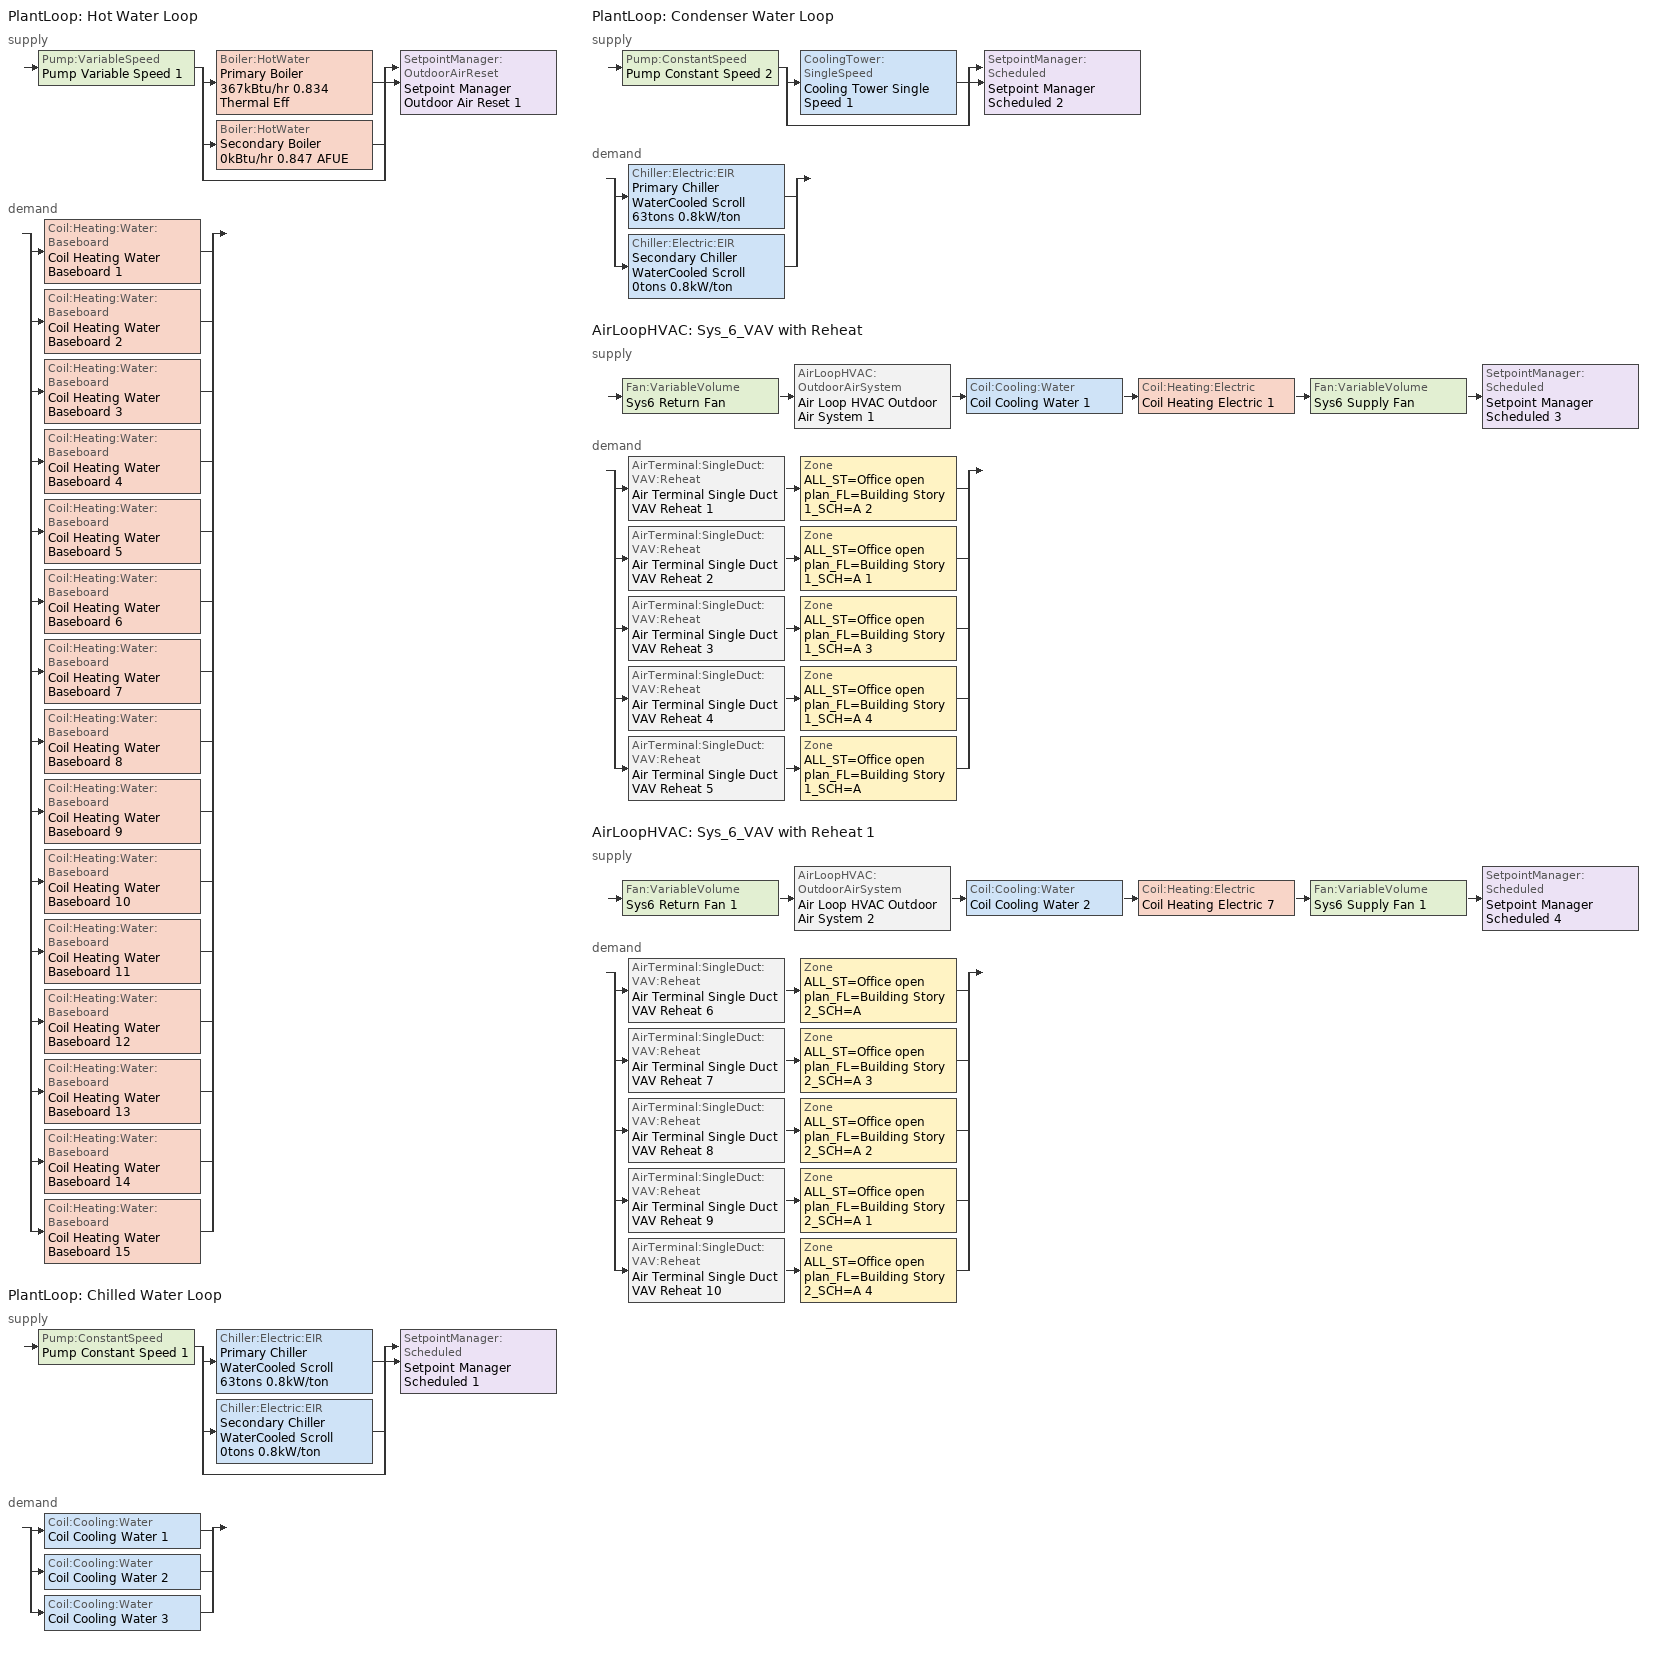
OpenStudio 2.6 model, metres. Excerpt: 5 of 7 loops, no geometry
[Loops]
PlantLoop 'Hot Water Loop'
 supply: Pump:VariableSpeed 'Pump Variable Speed 1' > split
  | Boiler:HotWater 'Primary Boiler 367kBtu/hr 0.834 Thermal Eff'
  | Boiler:HotWater 'Secondary Boiler 0kBtu/hr 0.847 AFUE'
  | bypass
  join > SetpointManager:OutdoorAirReset 'Setpoint Manager Outdoor Air Reset 1'
 demand: split
  | Coil:Heating:Water:Baseboard 'Coil Heating Water Baseboard 1'
  | Coil:Heating:Water:Baseboard 'Coil Heating Water Baseboard 2'
  | Coil:Heating:Water:Baseboard 'Coil Heating Water Baseboard 3'
  | Coil:Heating:Water:Baseboard 'Coil Heating Water Baseboard 4'
  | Coil:Heating:Water:Baseboard 'Coil Heating Water Baseboard 5'
  | Coil:Heating:Water:Baseboard 'Coil Heating Water Baseboard 6'
  | Coil:Heating:Water:Baseboard 'Coil Heating Water Baseboard 7'
  | Coil:Heating:Water:Baseboard 'Coil Heating Water Baseboard 8'
  | Coil:Heating:Water:Baseboard 'Coil Heating Water Baseboard 9'
  | Coil:Heating:Water:Baseboard 'Coil Heating Water Baseboard 10'
  | Coil:Heating:Water:Baseboard 'Coil Heating Water Baseboard 11'
  | Coil:Heating:Water:Baseboard 'Coil Heating Water Baseboard 12'
  | Coil:Heating:Water:Baseboard 'Coil Heating Water Baseboard 13'
  | Coil:Heating:Water:Baseboard 'Coil Heating Water Baseboard 14'
  | Coil:Heating:Water:Baseboard 'Coil Heating Water Baseboard 15'
PlantLoop 'Chilled Water Loop'
 supply: Pump:ConstantSpeed 'Pump Constant Speed 1' > split
  | Chiller:Electric:EIR 'Primary Chiller WaterCooled Scroll 63tons 0.8kW/ton'
  | Chiller:Electric:EIR 'Secondary Chiller WaterCooled Scroll 0tons 0.8kW/ton'
  | bypass
  join > SetpointManager:Scheduled 'Setpoint Manager Scheduled 1'
 demand: split
  | Coil:Cooling:Water 'Coil Cooling Water 1'
  | Coil:Cooling:Water 'Coil Cooling Water 2'
  | Coil:Cooling:Water 'Coil Cooling Water 3'
PlantLoop 'Condenser Water Loop'
 supply: Pump:ConstantSpeed 'Pump Constant Speed 2' > split
  | CoolingTower:SingleSpeed 'Cooling Tower Single Speed 1'
  | bypass
  join > SetpointManager:Scheduled 'Setpoint Manager Scheduled 2'
 demand: split
  | Chiller:Electric:EIR 'Primary Chiller WaterCooled Scroll 63tons 0.8kW/ton'
  | Chiller:Electric:EIR 'Secondary Chiller WaterCooled Scroll 0tons 0.8kW/ton'
AirLoopHVAC 'Sys_6_VAV with Reheat'
 supply: Fan:VariableVolume 'Sys6 Return Fan' > AirLoopHVAC:OutdoorAirSystem 'Air Loop HVAC Outdoor Air System 1' > Coil:Cooling:Water 'Coil Cooling Water 1' > Coil:Heating:Electric 'Coil Heating Electric 1' > Fan:VariableVolume 'Sys6 Supply Fan' > SetpointManager:Scheduled 'Setpoint Manager Scheduled 3'
 demand: split
  | AirTerminal:SingleDuct:VAV:Reheat 'Air Terminal Single Duct VAV Reheat 1' > Zone 'ALL_ST=Office open plan_FL=Building Story 1_SCH=A 2'
  | AirTerminal:SingleDuct:VAV:Reheat 'Air Terminal Single Duct VAV Reheat 2' > Zone 'ALL_ST=Office open plan_FL=Building Story 1_SCH=A 1'
  | AirTerminal:SingleDuct:VAV:Reheat 'Air Terminal Single Duct VAV Reheat 3' > Zone 'ALL_ST=Office open plan_FL=Building Story 1_SCH=A 3'
  | AirTerminal:SingleDuct:VAV:Reheat 'Air Terminal Single Duct VAV Reheat 4' > Zone 'ALL_ST=Office open plan_FL=Building Story 1_SCH=A 4'
  | AirTerminal:SingleDuct:VAV:Reheat 'Air Terminal Single Duct VAV Reheat 5' > Zone 'ALL_ST=Office open plan_FL=Building Story 1_SCH=A'
AirLoopHVAC 'Sys_6_VAV with Reheat 1'
 supply: Fan:VariableVolume 'Sys6 Return Fan 1' > AirLoopHVAC:OutdoorAirSystem 'Air Loop HVAC Outdoor Air System 2' > Coil:Cooling:Water 'Coil Cooling Water 2' > Coil:Heating:Electric 'Coil Heating Electric 7' > Fan:VariableVolume 'Sys6 Supply Fan 1' > SetpointManager:Scheduled 'Setpoint Manager Scheduled 4'
 demand: split
  | AirTerminal:SingleDuct:VAV:Reheat 'Air Terminal Single Duct VAV Reheat 6' > Zone 'ALL_ST=Office open plan_FL=Building Story 2_SCH=A'
  | AirTerminal:SingleDuct:VAV:Reheat 'Air Terminal Single Duct VAV Reheat 7' > Zone 'ALL_ST=Office open plan_FL=Building Story 2_SCH=A 3'
  | AirTerminal:SingleDuct:VAV:Reheat 'Air Terminal Single Duct VAV Reheat 8' > Zone 'ALL_ST=Office open plan_FL=Building Story 2_SCH=A 2'
  | AirTerminal:SingleDuct:VAV:Reheat 'Air Terminal Single Duct VAV Reheat 9' > Zone 'ALL_ST=Office open plan_FL=Building Story 2_SCH=A 1'
  | AirTerminal:SingleDuct:VAV:Reheat 'Air Terminal Single Duct VAV Reheat 10' > Zone 'ALL_ST=Office open plan_FL=Building Story 2_SCH=A 4'
[Sizing:Zone] Zone Cooling Design Supply Air Temperature Input Method=SupplyAirTemperature; Zone Cooling Design Supply Air Temperature {C}=13; Zone Cooling Design Supply Air Temperature Difference {deltaC}=11.11; Zone Heating Design Supply Air Temperature Input Method=SupplyAirTemperature; Zone Heating Design Supply Air Temperature {C}=43; Zone Heating Design Supply Air Temperature Difference {deltaC}=11.11; Zone Cooling Design Supply Air Humidity Ratio {kg-H2O/kg-air}=0.0085; Zone Heating Design Supply Air Humidity Ratio {kg-H2O/kg-air}=0.008; Zone Heating Sizing Factor=1.3; Zone Cooling Sizing Factor=1.1; Cooling Design Air Flow Method=DesignDay; Heating Design Air Flow Method=DesignDay; Account for Dedicated Outdoor Air System=No; Dedicated Outdoor Air System Control Strategy=NeutralSupplyAir; Dedicated Outdoor Air Low Setpoint Temperature for Design {C}=autosize; Dedicated Outdoor Air High Setpoint Temperature for Design {C}=autosize
ALL_ST=Office open plan_FL=Building Story 2_SCH=A; ALL_ST=Office open plan_FL=Building Story 1_SCH=A; ALL_ST=Office open plan_FL=Building Story 2_SCH=A 1; ALL_ST=Office open plan_FL=Building Story 2_SCH=A 2; ALL_ST=Office open plan_FL=Building Story 2_SCH=A 3; ALL_ST=Office open plan_FL=Building Story 1_SCH=A 1; ALL_ST=Office open plan_FL=Building Story 1_SCH=A 2; ALL_ST=Office open plan_FL=Building Story 2_SCH=A 4; ALL_ST=Office open plan_FL=Building Story 1_SCH=A 3; ALL_ST=Office open plan_FL=Building Story 1_SCH=A 4
[Zone equipment]
ALL_ST=Office open plan_FL=Building Story 2_SCH=A: Air Terminal Single Duct VAV Reheat 6, Zone HVAC Baseboard Convective Water 6
ALL_ST=Office open plan_FL=Building Story 1_SCH=A: Air Terminal Single Duct VAV Reheat 5, Zone HVAC Baseboard Convective Water 5
ALL_ST=Office open plan_FL=Building Story 2_SCH=A 1: Air Terminal Single Duct VAV Reheat 9, Zone HVAC Baseboard Convective Water 9
ALL_ST=Office open plan_FL=Building Story 2_SCH=A 2: Air Terminal Single Duct VAV Reheat 8, Zone HVAC Baseboard Convective Water 8
ALL_ST=Office open plan_FL=Building Story 2_SCH=A 3: Air Terminal Single Duct VAV Reheat 7, Zone HVAC Baseboard Convective Water 7
ALL_ST=Office open plan_FL=Building Story 1_SCH=A 1: Air Terminal Single Duct VAV Reheat 2, Zone HVAC Baseboard Convective Water 2
ALL_ST=Office open plan_FL=Building Story 1_SCH=A 2: Air Terminal Single Duct VAV Reheat 1, Zone HVAC Baseboard Convective Water 1
ALL_ST=Office open plan_FL=Building Story 2_SCH=A 4: Air Terminal Single Duct VAV Reheat 10, Zone HVAC Baseboard Convective Water 10
ALL_ST=Office open plan_FL=Building Story 1_SCH=A 3: Air Terminal Single Duct VAV Reheat 3, Zone HVAC Baseboard Convective Water 3
ALL_ST=Office open plan_FL=Building Story 1_SCH=A 4: Air Terminal Single Duct VAV Reheat 4, Zone HVAC Baseboard Convective Water 4
[PlantLoop] Glycol Concentration=0; Plant Loop Volume {m3}=Autocalculate; Load Distribution Scheme=Optimal
Name | Fluid Type
Hot Water Loop | Water
Chilled Water Loop; Condenser Water Loop
[Sizing:Plant] Sizing Option=NonCoincident; Zone Timesteps in Averaging Window=1; Coincident Sizing Factor Mode=None
Name | Loop Type | Design Loop Exit Temperature {C} | Loop Design Temperature Difference {deltaC}
Hot Water Loop | Heating | 82 | 16
Chilled Water Loop | Cooling | 7 | 6
Condenser Water Loop | Condenser | 29 | 6
[Pump:VariableSpeed]
Pump Variable Speed 1: Motor Efficiency=0.855; Pump Control Type=Intermittent; Skin Loss Radiative Fraction=0.5; Design Power Sizing Method=PowerPerFlowPerPressure; Design Electric Power per Unit Flow Rate {W/(m3/s)}=348701.1; Design Shaft Power per Unit Flow Rate per Unit Head {W-s/m3-Pa}=1.43472; Design Minimum Flow Rate Fraction=0
[Boiler:HotWater] Fuel Type=FuelOil#2; Normalized Boiler Efficiency Curve=BOILER-EFFFPLR-NECB2011; Water Outlet Upper Temperature Limit {C}=99; Boiler Flow Mode=ConstantFlow; Parasitic Electric Load {W}=0; Sizing Factor=1
Name | Nominal Capacity {W} | Nominal Thermal Efficiency
Primary Boiler 367kBtu/hr 0.834 Thermal Eff | 107668 | 0.834
Secondary Boiler 0kBtu/hr 0.847 AFUE | 0.001 | 0.847
[SetpointManager:OutdoorAirReset]
Setpoint Manager Outdoor Air Reset 1: Control Variable=Temperature; Setpoint at Outdoor Low Temperature {C}=82; Outdoor Low Temperature {C}=-16; Setpoint at Outdoor High Temperature {C}=60; Outdoor High Temperature {C}=0
[Pump:ConstantSpeed] Rated Flow Rate {m3/s}=autosize; Rated Pump Head {Pa}=179352; Rated Power Consumption {W}=autosize; Fraction of Motor Inefficiencies to Fluid Stream=0; Pump Control Type=Intermittent; Design Power Sizing Method=PowerPerFlowPerPressure; Design Electric Power per Unit Flow Rate {W/(m3/s)}=348701.1
Name | Motor Efficiency | Design Shaft Power per Unit Flow Rate per Unit Head {W-s/m3-Pa}
Pump Constant Speed 1 | 0.895 | 1.75215
Pump Constant Speed 2 | 0.917 | 1.53876
[Chiller:Electric:EIR] Reference COP {W/W}=4.5032; Cooling Capacity Function of Temperature Curve=WaterCooled_Scroll_CAPFT_NECB2011; Electric Input to Cooling Output Ratio Function of Temperature Curve=WaterCooled_Scroll_EIRFT_NECB2011; Electric Input to Cooling Output Ratio Function of Part Load Ratio Curve=WaterCooled_Scroll_EIRFPLR_NECB2011; Minimum Part Load Ratio=0.25; Minimum Unloading Ratio=0.25; Condenser Type=WaterCooled; Chiller Flow Mode=LeavingSetpointModulated; Design Heat Recovery Water Flow Rate {m3/s}=0; Sizing Factor=1; Basin Heater Capacity {W/K}=0; Basin Heater Setpoint Temperature {C}=10
Name | Reference Capacity {W}
Primary Chiller WaterCooled Scroll 63tons 0.8kW/ton | 220188
Secondary Chiller WaterCooled Scroll 0tons 0.8kW/ton | 0.001
[SetpointManager:Scheduled] Control Variable=Temperature
Name | Schedule
Setpoint Manager Scheduled 1 | CHW Temp
Setpoint Manager Scheduled 2 | CW Temp
Setpoint Manager Scheduled 3 | Supply Air Temp
Setpoint Manager Scheduled 4 | Supply Air Temp 1
[CoolingTower:SingleSpeed]
Cooling Tower Single Speed 1: Design Water Flow Rate {m3/s}=autosize; Design Air Flow Rate {m3/s}=autosize; Fan Power at Design Air Flow Rate {W}=3498.09; U-Factor Times Area Value at Design Air Flow Rate {W/K}=autosize; Air Flow Rate in Free Convection Regime {m3/s}=autosize; U-Factor Times Area Value at Free Convection Air Flow Rate {W/K}=autosize; Performance Input Method=UFactorTimesAreaAndDesignWaterFlowRate; Free Convection Capacity {W}=0; Basin Heater Capacity {W/K}=0; Evaporation Loss Mode=LossFactor; Evaporation Loss Factor {percent/K}=0.2; Drift Loss Percent {percent}=0.008; Blowdown Calculation Mode=ConcentrationRatio; Blowdown Concentration Ratio=3; Capacity Control=FanCycling; Number of Cells=1; Cell Control=MinimalCell; Cell Minimum  Water Flow Rate Fraction=0.33; Cell Maximum Water Flow Rate Fraction=2.5; Sizing Factor=1; Free Convection Air Flow Rate Sizing Factor=0.1; Free Convection U-Factor Times Area Value Sizing Factor=0.1; Heat Rejection Capacity and Nominal Capacity Sizing Ratio=1.25; Free Convection Nominal Capacity Sizing Factor=0.1; Design Inlet Air Dry-Bulb Temperature {C}=35; Design Inlet Air Wet-Bulb Temperature {C}=24; Design Approach Temperature {deltaC}=5; Design Range Temperature {deltaC}=6
[AirLoopHVAC] Design Supply Air Flow Rate {m3/s}=AutoSize
Name | Availability Schedule
Sys_6_VAV with Reheat | Sys_6_VAV with Reheat Occ Sch
Sys_6_VAV with Reheat 1 | Sys_6_VAV with Reheat 1 Occ Sch
[Sizing:System] Type of Load to Size On=Sensible; Design Outdoor Air Flow Rate {m3/s}=Autosize; Minimum System Air Flow Ratio=0.3; Preheat Design Temperature {C}=7; Preheat Design Humidity Ratio {kg-H2O/kg-Air}=0.008; Precool Design Temperature {C}=12.8; Precool Design Humidity Ratio {kg-H2O/kg-Air}=0.008; Central Cooling Design Supply Air Temperature {C}=13; Central Heating Design Supply Air Temperature {C}=13.1; Sizing Option=NonCoincident; 100% Outdoor Air in Cooling=No; 100% Outdoor Air in Heating=No; Central Cooling Design Supply Air Humidity Ratio {kg-H2O/kg-Air}=0.0085; Central Heating Design Supply Air Humidity Ratio {kg-H2O/kg-Air}=0.008; Cooling Design Air Flow Method=DesignDay; Cooling Design Air Flow Rate {m3/s}=0; Heating Design Air Flow Method=DesignDay; Heating Design Air Flow Rate {m3/s}=0; System Outdoor Air Method=ZoneSum; Zone Maximum Outdoor Air Fraction=1; Cooling Supply Air Flow Rate Per Floor Area {m3/s-m2}=0.00996765; Cooling Fraction of Autosized Cooling Supply Air Flow Rate=1; Cooling Supply Air Flow Rate Per Unit Cooling Capacity {m3/s-W}=3.94755e-05; Heating Supply Air Flow Rate Per Floor Area {m3/s-m2}=0.00996765; Heating Fraction of Autosized Heating Supply Air Flow Rate=1; Heating Fraction of Autosized Cooling Supply Air Flow Rate=1; Heating Supply Air Flow Rate Per Unit Heating Capacity {m3/s-W}=3.15882e-05; Cooling Design Capacity Method=CoolingDesignCapacity; Cooling Design Capacity {W}=autosize; Cooling Design Capacity Per Floor Area {W/m2}=234.7; Fraction of Autosized Cooling Design Capacity=1; Heating Design Capacity Method=HeatingDesignCapacity; Heating Design Capacity {W}=autosize; Heating Design Capacity Per Floor Area {W/m2}=157; Fraction of Autosized Heating Design Capacity=1; Central Cooling Capacity Control Method=OnOff
Sys_6_VAV with Reheat; Sys_6_VAV with Reheat 1
[Fan:VariableVolume] Availability Schedule=Always On Discrete; Maximum Flow Rate {m3/s}=Autosize; Fan Power Minimum Flow Rate Input Method=Fraction; Fan Power Minimum Flow Fraction=0.68; Fan Power Minimum Air Flow Rate {m3/s}=0; Motor In Airstream Fraction=1; Fan Power Coefficient 1=-2.4176; Fan Power Coefficient 2=9.5874; Fan Power Coefficient 3=-11.559; Fan Power Coefficient 4=5.4009; Fan Power Coefficient 5=0
Name | Fan Efficiency | Pressure Rise {Pa} | Motor Efficiency
Sys6 Supply Fan; Sys6 Supply Fan 1 | 0.549965 | 1000 | 0.8461
Sys6 Return Fan; Sys6 Return Fan 1 | 0.299975 | 250 | 0.4615
[Coil:Heating:Electric] Availability Schedule=Always On Discrete
Coil Heating Electric 1; Coil Heating Electric 2; Coil Heating Electric 3; Coil Heating Electric 4; Coil Heating Electric 5; Coil Heating Electric 6; Coil Heating Electric 7; Coil Heating Electric 8; Coil Heating Electric 9; Coil Heating Electric 10; Coil Heating Electric 11; Coil Heating Electric 12
[Coil:Cooling:Water] Availability Schedule=Always On Discrete
Coil Cooling Water 1; Coil Cooling Water 2; Coil Cooling Water 3
[Controller:OutdoorAir] Minimum Outdoor Air Flow Rate {m3/s}=autosize; Maximum Outdoor Air Flow Rate {m3/s}=Autosize; Economizer Control Type=DifferentialEnthalpy; Economizer Control Action Type=ModulateFlow; Lockout Type=NoLockout; Minimum Limit Type=FixedMinimum; High Humidity Control=No; Heat Recovery Bypass Control Type=BypassWhenOAFlowGreaterThanMinimum
Name | Minimum Outdoor Air Schedule | Controller Mechanical Ventilation
Controller Outdoor Air 1 | Sys_6_VAV with Reheat Occ Sch | Controller Mechanical Ventilation 1
Controller Outdoor Air 2 | Sys_6_VAV with Reheat 1 Occ Sch | Controller Mechanical Ventilation 2
[Controller:MechanicalVentilation] Availability Schedule=Always On Discrete; System Outdoor Air Method=ZoneSum
Controller Mechanical Ventilation 1; Controller Mechanical Ventilation 2
[AirLoopHVAC:OutdoorAirSystem]
Name | Controller
Air Loop HVAC Outdoor Air System 1 | Controller Outdoor Air 1
Air Loop HVAC Outdoor Air System 2 | Controller Outdoor Air 2
[Controller:WaterCoil] Action=Reverse; Minimum Actuated Flow {m3/s}=0
Name | Water Coil
Controller Water Coil 1 | Coil Cooling Water 1
Controller Water Coil 2 | Coil Cooling Water 2
Controller Water Coil 3 | Coil Cooling Water 3
[AirTerminal:SingleDuct:VAV:Reheat] Availability Schedule=Always On Discrete; Maximum Air Flow Rate {m3/s}=AutoSize; Zone Minimum Air Flow Input Method=Constant; Constant Minimum Air Flow Fraction=0.3; Maximum Hot Water or Steam Flow Rate {m3/s}=AutoSize; Minimum Hot Water or Steam Flow Rate {m3/s}=0; Convergence Tolerance=0.001; Damper Heating Action=Normal; Maximum Flow per Zone Floor Area During Reheat {m3/s-m2}=AutoSize; Maximum Flow Fraction During Reheat=0.5; Maximum Reheat Air Temperature {C}=43; Control For Outdoor Air=No
Name | Fixed Minimum Air Flow Rate {m3/s} | Reheat Coil
Air Terminal Single Duct VAV Reheat 1 | 1.96707 | Coil Heating Electric 2
Air Terminal Single Duct VAV Reheat 2 | 0.414676 | Coil Heating Electric 3
Air Terminal Single Duct VAV Reheat 3 | 0.262524 | Coil Heating Electric 4
Air Terminal Single Duct VAV Reheat 4 | 0.414676 | Coil Heating Electric 5
Air Terminal Single Duct VAV Reheat 5 | 0.262507 | Coil Heating Electric 6
Air Terminal Single Duct VAV Reheat 6 | 1.96707 | Coil Heating Electric 8
Air Terminal Single Duct VAV Reheat 7 | 0.414676 | Coil Heating Electric 9
Air Terminal Single Duct VAV Reheat 8 | 0.262524 | Coil Heating Electric 10
Air Terminal Single Duct VAV Reheat 9 | 0.414676 | Coil Heating Electric 11
Air Terminal Single Duct VAV Reheat 10 | 0.262507 | Coil Heating Electric 12
[Coil:Heating:Water:Baseboard] Heating Design Capacity Method=HeatingDesignCapacity; Heating Design Capacity {W}=autosize; Heating Design Capacity Per Floor Area {W/m2}=0; Fraction of Autosized Heating Design Capacity=0.8
Coil Heating Water Baseboard 1; Coil Heating Water Baseboard 2; Coil Heating Water Baseboard 3; Coil Heating Water Baseboard 4; Coil Heating Water Baseboard 5; Coil Heating Water Baseboard 6; Coil Heating Water Baseboard 7; Coil Heating Water Baseboard 8; Coil Heating Water Baseboard 9; Coil Heating Water Baseboard 10; Coil Heating Water Baseboard 11; Coil Heating Water Baseboard 12; Coil Heating Water Baseboard 13; Coil Heating Water Baseboard 14; Coil Heating Water Baseboard 15
[ZoneHVAC:Baseboard:Convective:Water] Availability Schedule=Always On Discrete
Name | Heating Coil
Zone HVAC Baseboard Convective Water 1 | Coil Heating Water Baseboard 1
Zone HVAC Baseboard Convective Water 2 | Coil Heating Water Baseboard 2
Zone HVAC Baseboard Convective Water 3 | Coil Heating Water Baseboard 3
Zone HVAC Baseboard Convective Water 4 | Coil Heating Water Baseboard 4
Zone HVAC Baseboard Convective Water 5 | Coil Heating Water Baseboard 5
Zone HVAC Baseboard Convective Water 6 | Coil Heating Water Baseboard 6
Zone HVAC Baseboard Convective Water 7 | Coil Heating Water Baseboard 7
Zone HVAC Baseboard Convective Water 8 | Coil Heating Water Baseboard 8
Zone HVAC Baseboard Convective Water 9 | Coil Heating Water Baseboard 9
Zone HVAC Baseboard Convective Water 10 | Coil Heating Water Baseboard 10
Zone HVAC Baseboard Convective Water 11 | Coil Heating Water Baseboard 11
Zone HVAC Baseboard Convective Water 12 | Coil Heating Water Baseboard 12
Zone HVAC Baseboard Convective Water 13 | Coil Heating Water Baseboard 13
Zone HVAC Baseboard Convective Water 14 | Coil Heating Water Baseboard 14
Zone HVAC Baseboard Convective Water 15 | Coil Heating Water Baseboard 15
[Schedule:Ruleset]
Name | Default Day Schedule | Summer Design Day Schedule | Winter Design Day Schedule
CHW Temp | Schedule Day 3
CW Temp | Schedule Day 4
Supply Air Temp | Supply Air Temp Default
Supply Air Temp 1 | Supply Air Temp Default 1
Sys_6_VAV with Reheat Occ Sch | Sys_6_VAV with Reheat Occ Sch Default | Sys_6_VAV with Reheat Occ Sch Summer Design Day | Sys_6_VAV with Reheat Occ Sch Winter Design Day
Sys_6_VAV with Reheat 1 Occ Sch | Sys_6_VAV with Reheat 1 Occ Sch Default | Sys_6_VAV with Reheat 1 Occ Sch Summer Design Day | Sys_6_VAV with Reheat 1 Occ Sch Winter Design Day
[Schedule:Day]
Schedule Day 3; wkdCHW Temp 1; satCHW Temp 1; sunCHW Temp 1: 1, 0, 7, 2, 0, 7, 3, 0, 7, 4, 0, 7, 5, 0, 7, 6, 0, 7, 7, 0, 7, 8, 0, 7, 9, 0, 7, 10, 0, 7, 11, 0, 7, 12, 0, 7, 13, 0, 7, 14, 0, 7, 15, 0, 7, 16, 0, 7, 17, 0, 7, 18, 0, 7, 19, 0, 7, 20, 0, 7, 21, 0, 7, 22, 0, 7, 23, 0, 7, 24, 0, 7
Schedule Day 4; wkdCW Temp 1; satCW Temp 1; sunCW Temp 1: 1, 0, 29, 2, 0, 29, 3, 0, 29, 4, 0, 29, 5, 0, 29, 6, 0, 29, 7, 0, 29, 8, 0, 29, 9, 0, 29, 10, 0, 29, 11, 0, 29, 12, 0, 29, 13, 0, 29, 14, 0, 29, 15, 0, 29, 16, 0, 29, 17, 0, 29, 18, 0, 29, 19, 0, 29, 20, 0, 29, 21, 0, 29, 22, 0, 29, 23, 0, 29, 24, 0, 29
Supply Air Temp Default; Supply Air Temp Default 1: 24, 0, 13
Sys_6_VAV with Reheat Occ Sch Default; Sys_6_VAV with Reheat Occ Sch Winter Design Day; Sys_6_VAV with Reheat Occ Sch Summer Design Day; Sys_6_VAV with Reheat 1 Occ Sch Default; Sys_6_VAV with Reheat 1 Occ Sch Winter Design Day; Sys_6_VAV with Reheat 1 Occ Sch Summer Design Day: 24, 0, 1
Sys_6_VAV with Reheat Occ Sch Monday; Sys_6_VAV with Reheat Occ Sch Tuesday; Sys_6_VAV with Reheat Occ Sch Wednesday; Sys_6_VAV with Reheat Occ Sch Thursday; Sys_6_VAV with Reheat Occ Sch Friday; Sys_6_VAV with Reheat 1 Occ Sch Monday; Sys_6_VAV with Reheat 1 Occ Sch Tuesday; Sys_6_VAV with Reheat 1 Occ Sch Wednesday; Sys_6_VAV with Reheat 1 Occ Sch Thursday; Sys_6_VAV with Reheat 1 Occ Sch Friday: 8, 0, 0, 19, 0, 1, 24, 0, 0
Sys_6_VAV with Reheat Occ Sch Saturday; Sys_6_VAV with Reheat Occ Sch Sunday; Sys_6_VAV with Reheat 1 Occ Sch Saturday; Sys_6_VAV with Reheat 1 Occ Sch Sunday: 24, 0, 0
[Schedule:Rule] Date Specification Type=DateRange; Start Month=1; Start Day=1; End Month=12
Name | Schedule Ruleset | Rule Order | Day Schedule | Apply Sunday | Apply Monday | Apply Tuesday | Apply Wednesday | Apply Thursday | Apply Friday | Apply Saturday | End Day
wkdCHW Temp rule | CHW Temp | 2 | wkdCHW Temp 1 | No | Yes | Yes | Yes | Yes | Yes | No | 31
satCHW Temprule | CHW Temp | 1 | satCHW Temp 1 | No | No | No | No | No | No | Yes | 31
sunCHW Temprule | CHW Temp | 0 | sunCHW Temp 1 | Yes | No | No | No | No | No | No | 31
wkdCW Temp rule | CW Temp | 2 | wkdCW Temp 1 | No | Yes | Yes | Yes | Yes | Yes | No | 31
satCW Temprule | CW Temp | 1 | satCW Temp 1 | No | No | No | No | No | No | Yes | 31
sunCW Temprule | CW Temp | 0 | sunCW Temp 1 | Yes | No | No | No | No | No | No | 31
Sys_6_VAV with Reheat Occ Sch Monday Rule | Sys_6_VAV with Reheat Occ Sch | 6 | Sys_6_VAV with Reheat Occ Sch Monday |  | Yes |  |  |  |  |  | 25
Sys_6_VAV with Reheat Occ Sch Tuesday Rule | Sys_6_VAV with Reheat Occ Sch | 5 | Sys_6_VAV with Reheat Occ Sch Tuesday |  |  | Yes |  |  |  |  | 26
Sys_6_VAV with Reheat Occ Sch Wednesday Rule | Sys_6_VAV with Reheat Occ Sch | 4 | Sys_6_VAV with Reheat Occ Sch Wednesday |  |  |  | Yes |  |  |  | 27
Sys_6_VAV with Reheat Occ Sch Thursday Rule | Sys_6_VAV with Reheat Occ Sch | 3 | Sys_6_VAV with Reheat Occ Sch Thursday |  |  |  |  | Yes |  |  | 28
Sys_6_VAV with Reheat Occ Sch Friday Rule | Sys_6_VAV with Reheat Occ Sch | 2 | Sys_6_VAV with Reheat Occ Sch Friday |  |  |  |  |  | Yes |  | 29
Sys_6_VAV with Reheat Occ Sch Saturday Rule | Sys_6_VAV with Reheat Occ Sch | 1 | Sys_6_VAV with Reheat Occ Sch Saturday |  |  |  |  |  |  | Yes | 30
Sys_6_VAV with Reheat Occ Sch Sunday Rule | Sys_6_VAV with Reheat Occ Sch | 0 | Sys_6_VAV with Reheat Occ Sch Sunday | Yes |  |  |  |  |  |  | 31
Sys_6_VAV with Reheat 1 Occ Sch Monday Rule | Sys_6_VAV with Reheat 1 Occ Sch | 6 | Sys_6_VAV with Reheat 1 Occ Sch Monday |  | Yes |  |  |  |  |  | 25
Sys_6_VAV with Reheat 1 Occ Sch Tuesday Rule | Sys_6_VAV with Reheat 1 Occ Sch | 5 | Sys_6_VAV with Reheat 1 Occ Sch Tuesday |  |  | Yes |  |  |  |  | 26
Sys_6_VAV with Reheat 1 Occ Sch Wednesday Rule | Sys_6_VAV with Reheat 1 Occ Sch | 4 | Sys_6_VAV with Reheat 1 Occ Sch Wednesday |  |  |  | Yes |  |  |  | 27
Sys_6_VAV with Reheat 1 Occ Sch Thursday Rule | Sys_6_VAV with Reheat 1 Occ Sch | 3 | Sys_6_VAV with Reheat 1 Occ Sch Thursday |  |  |  |  | Yes |  |  | 28
Sys_6_VAV with Reheat 1 Occ Sch Friday Rule | Sys_6_VAV with Reheat 1 Occ Sch | 2 | Sys_6_VAV with Reheat 1 Occ Sch Friday |  |  |  |  |  | Yes |  | 29
Sys_6_VAV with Reheat 1 Occ Sch Saturday Rule | Sys_6_VAV with Reheat 1 Occ Sch | 1 | Sys_6_VAV with Reheat 1 Occ Sch Saturday |  |  |  |  |  |  | Yes | 30
Sys_6_VAV with Reheat 1 Occ Sch Sunday Rule | Sys_6_VAV with Reheat 1 Occ Sch | 0 | Sys_6_VAV with Reheat 1 Occ Sch Sunday | Yes |  |  |  |  |  |  | 31
[Schedule:Constant]
Always On Discrete: Value=1
[Curve:Biquadratic] Minimum Value of x=5; Maximum Value of x=10; Minimum Value of y=24; Maximum Value of y=35
Name | Coefficient1 Constant | Coefficient2 x | Coefficient3 x**2 | Coefficient4 y | Coefficient5 y**2 | Coefficient6 x*y
WaterCooled_Scroll_CAPFT_NECB2011 | 0.94418 | 0.0337102 | 9.75564e-05 | -0.00322114 | -4.91832e-05 | -0.000177584
WaterCooled_Scroll_EIRFT_NECB2011 | 0.727393 | -0.0118922 | 0.000541177 | 0.00187934 | 0.000473461 | -0.000711472
[Curve:Quadratic]
WaterCooled_Scroll_EIRFPLR_NECB2011: Coefficient1 Constant=0.04412; Coefficient2 x=0.640367; Coefficient3 x**2=0.319555; Minimum Value of x=0; Maximum Value of x=1
[Curve:Cubic]
BOILER-EFFFPLR-NECB2011: Coefficient1 Constant=0.2901; Coefficient2 x=2.6664; Coefficient3 x**2=-3.764; Coefficient4 x**3=1.82; Minimum Value of x=0; Maximum Value of x=1
